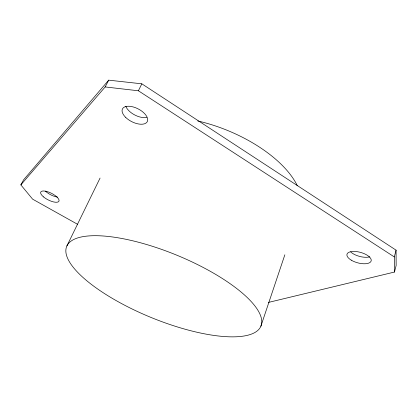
<?xml version="1.0" encoding="UTF-8"?>
<svg xmlns="http://www.w3.org/2000/svg" width="417" height="417" viewBox="0 0 417 417"><rect width="100%" height="100%" fill="white"/><g stroke="black" fill="none" stroke-linecap="round" stroke-linejoin="round"><path stroke-width="0.63" d="M268.454 302.419L394.456 272.056L396.15 265.478L396.067 250.153L141.822 83.822L108.686 80.158L23.613 179.805L20.85 184.887L32.635 199.17L77.526 224.273M394.456 272.056L394.305 256.929L396.067 250.153M260.87 326.23A104.975 33.694 22.3 0 0 126.664 239.436A104.975 33.694 22.3 0 0 103.864 293.161A104.975 33.694 22.3 0 0 260.87 326.23L284.847 254.792M66.908 245.921L100.07 178.069M20.85 184.887L105.162 86.939L138.397 90.781L141.822 83.822M105.162 86.939L108.686 80.158M138.397 90.781L394.305 256.929M57.468 197.085A10.144 3.758 26.9 0 1 45.411 191.127M369.759 256.851A12.484 5.494 15.1 0 1 350.645 251.889M146.763 117.406A13.886 7.245 27.4 0 1 125.793 106.278M197.799 120.966A96.999 46.933 22.3 0 1 297.347 185.789M43.514 196.897A10.18 3.696 26.8 0 0 58.839 201.38A10.18 3.696 26.8 0 0 47.194 191.596A10.18 3.696 26.8 0 0 43.514 196.897M351.239 260.151A12.541 5.416 15.3 0 0 371.067 261.193A12.541 5.416 15.3 0 0 354.903 251.446A12.541 5.416 15.3 0 0 351.239 260.151M125.757 117.464A13.954 7.146 27.2 0 0 147.258 121.696A13.954 7.146 27.2 0 0 131.642 106.575A13.954 7.146 27.2 0 0 125.757 117.464"/></g></svg>
